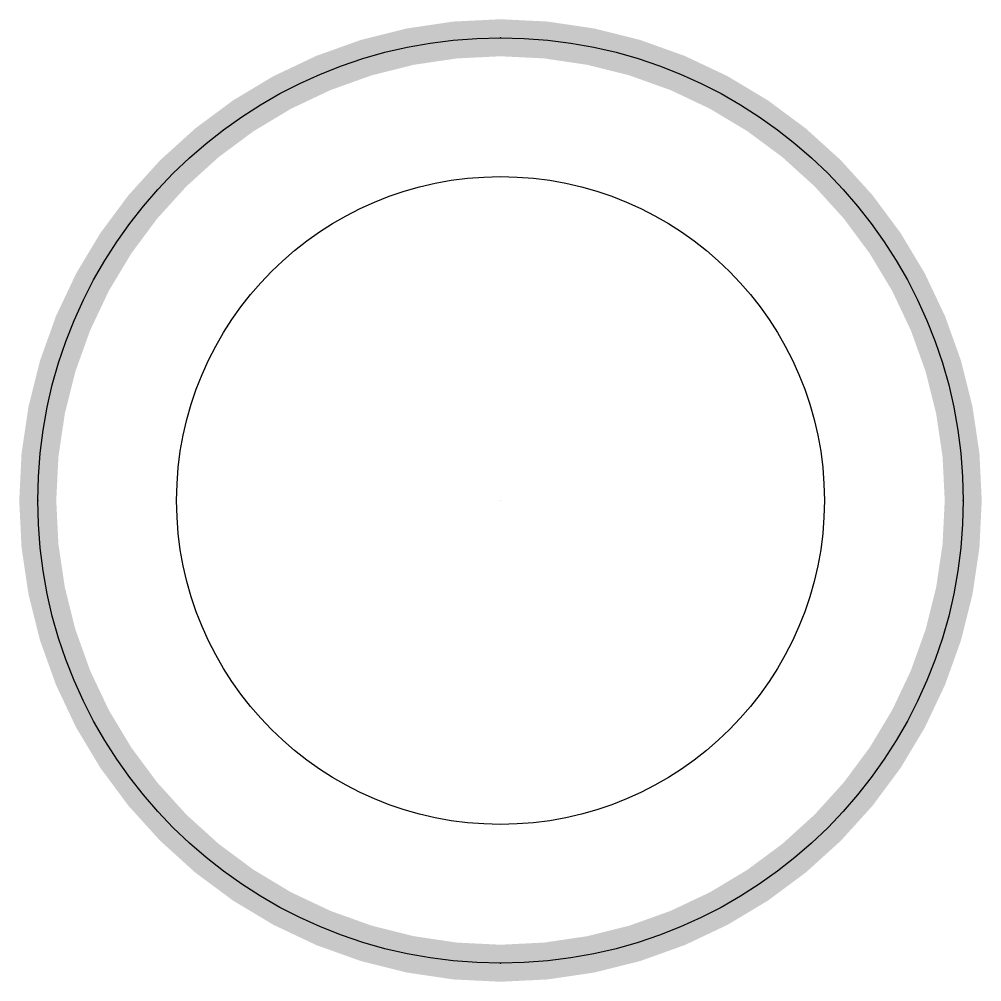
# Model space of a CAD drawing. Header units: millimetres. Extents: x -195 to 195, y -195 to 195.
import ezdxf
from ezdxf.enums import TextEntityAlignment as Align

# ---------------------------------------------------------------- set-up
doc = ezdxf.new("R2010")
doc.units = ezdxf.units.MM
doc.styles.add('_TEL_DIM', font='SIMPLEX', dxfattribs={"width": 0.8, "height": 3.5, "bigfont": 'HZTXT'})

msp = doc.modelspace()

# ---------------------------------------------------------------- linework, layer by layer
at = {"const_width": 15}
msp.add_lwpolyline([(-187.5, 0, 1), (187.5, 0, 1), (-187.5, 0, 0.961469)], format="xyb", dxfattribs=at)
for radius in [187.5, 131.25]:
    msp.add_circle((0, 0), radius)
for p in [(0, 187.5), (-187.5, 0), (187.5, 0), (0, -187.5)]:
    msp.add_point(p)

# ---------------------------------------------------------------- texts
at = {"color": 7, "style": '_TEL_DIM', "flags": 1}
msp.add_attdef('A', text='', height=0.01, dxfattribs=at).set_placement((0, 0), align=Align.MIDDLE_CENTER)

doc.saveas('drawing.dxf')
